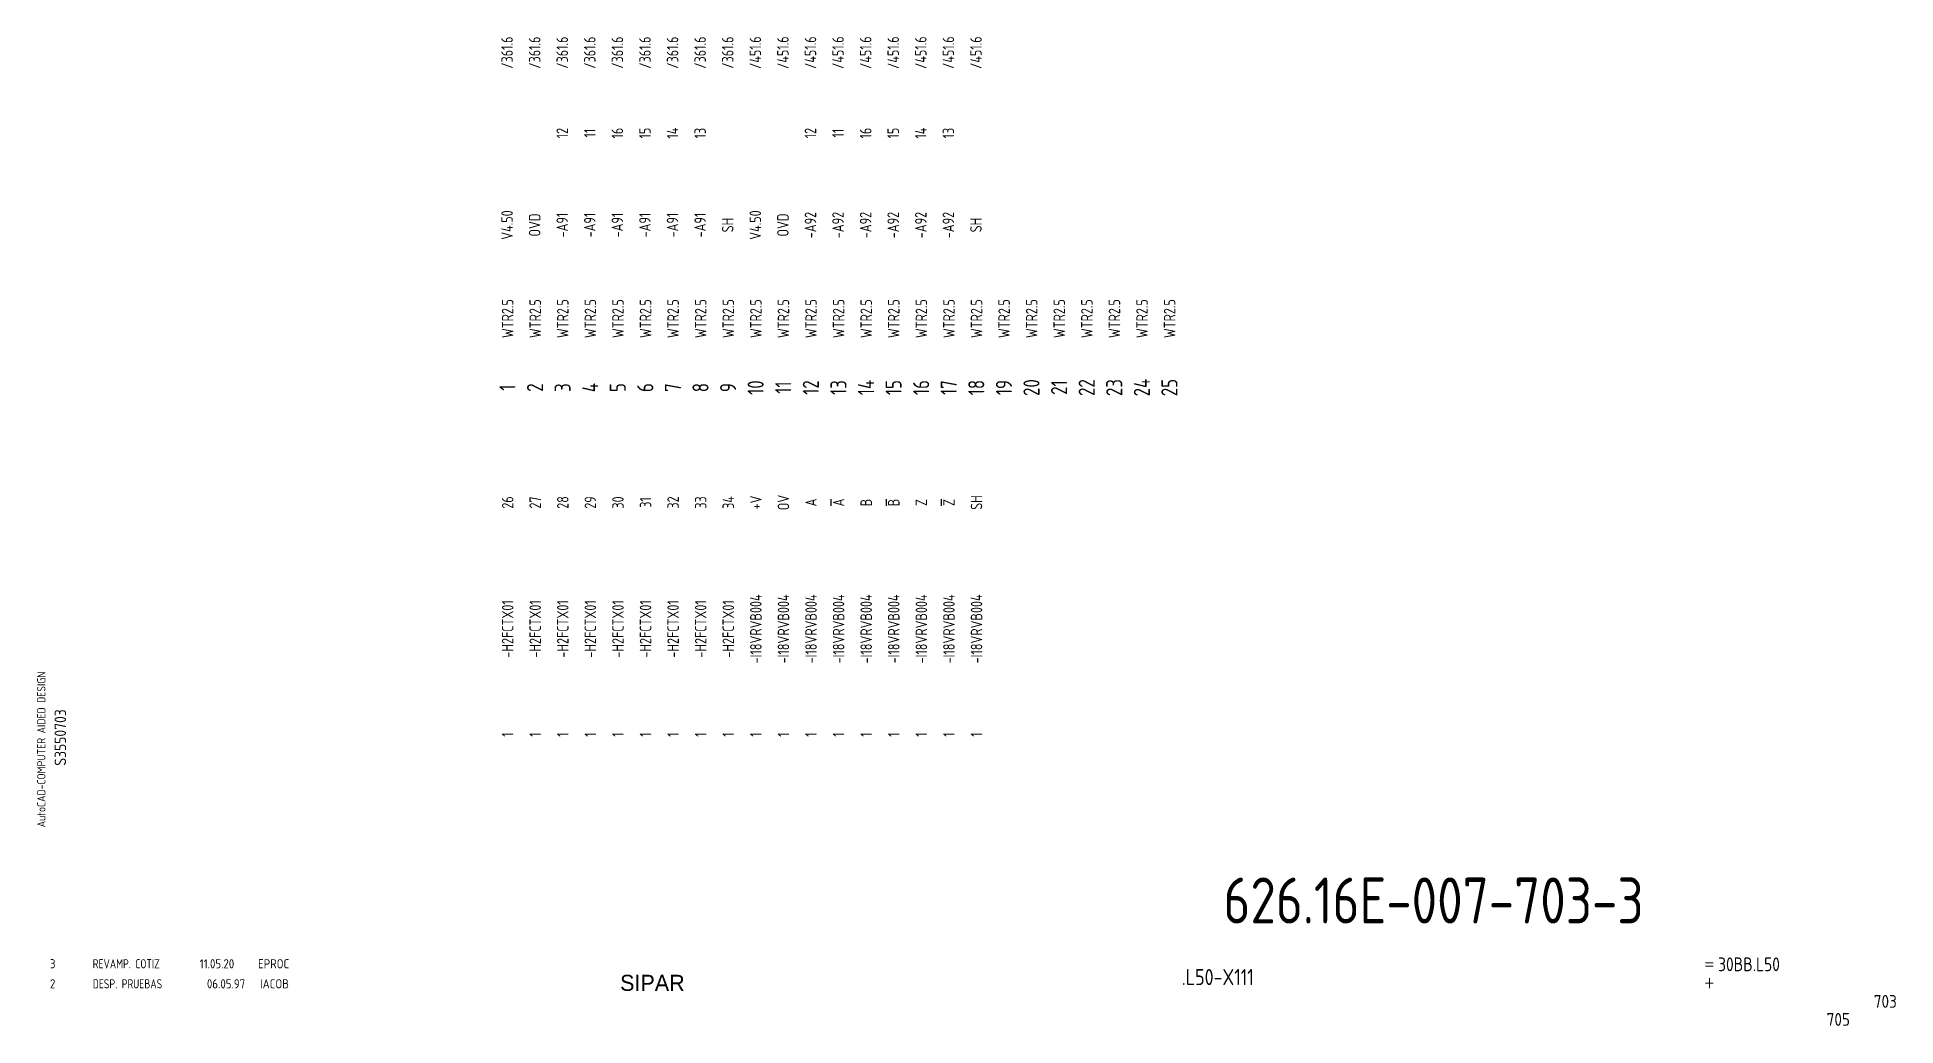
# Model space of a CAD drawing. Extents: x 10 to 414, y 6 to 221.
import ezdxf
from ezdxf.enums import TextEntityAlignment as Align

# ---------------------------------------------------------------- set-up
doc = ezdxf.new("R2010")
doc.units = 0
doc.header["$LTSCALE"] = 5
doc.header["$MEASUREMENT"] = 0
doc.layers.get('0').update_dxf_attribs({"linetype": 'CONTINUOUS'})
doc.layers.add('3', color=3, linetype='CONTINUOUS')
doc.layers.add('CART', color=7, linetype='CONTINUOUS')
doc.styles.add('DIN', font='DIN.shx', dxfattribs={"width": 0.85})
doc.styles.add('N', font='ROMANS', dxfattribs={"width": 0.85, "height": 3})
doc.styles.add('X', font='UNIV.SHX', dxfattribs={"height": 3.5})

# ---------------------------------------------------------------- blocks, each defined once
blk = doc.blocks.new('REV2')
at = {"color": 3, "style": 'DIN'}
for s, width, p in [('2', 0.9, (12.45, 13.79)), ('DESP. PRUEBAS', 0.8, (21.76, 13.79)), ('06.05.97', 0.9, (46.59, 13.79)), ('IACOB', 0.9, (58.16, 13.79))]:
    blk.add_text(s, height=2, dxfattribs=dict(at, width=width)).set_placement(p)

msp = doc.modelspace()

# ---------------------------------------------------------------- linework, layer by layer
at = {"linetype": 'Continuous'}
for p, q in [((182.33, 120.25), (182.33, 118.77)), ((194.33, 120.25), (194.33, 118.77)), ((206.33, 120.25), (206.33, 118.77))]:
    msp.add_line(p, q, dxfattribs=at)

# ---------------------------------------------------------------- block references
msp.add_blockref('REV2', (0, 0), dxfattribs=at)

# ---------------------------------------------------------------- texts
at = {"style": 'DIN', "width": 0.8}
for s, p in [('/361.6', (111.88, 217.36)), ('/361.6', (117.88, 217.36)), ('/361.6', (123.88, 217.36)), ('/361.6', (129.88, 217.36)), ('/361.6', (135.88, 217.36)), ('/361.6', (141.88, 217.36)), ('/361.6', (147.88, 217.36)), ('/361.6', (153.88, 217.36)), ('/361.6', (159.88, 217.36)), ('/451.6', (165.88, 217.36)), ('/451.6', (171.88, 217.36)), ('/451.6', (177.88, 217.36)), ('/451.6', (183.88, 217.36)), ('/451.6', (189.88, 217.36)), ('/451.6', (195.88, 217.36)), ('/451.6', (201.88, 217.36)), ('/451.6', (207.88, 217.36)), ('/451.6', (213.88, 217.36)), ('12', (123.88, 199.86)), ('11', (129.88, 199.86)), ('16', (135.88, 199.86)), ('15', (141.88, 199.86)), ('14', (147.88, 199.86)), ('13', (153.88, 199.86)), ('12', (177.88, 199.86)), ('11', (183.88, 199.86)), ('16', (189.88, 199.86)), ('15', (195.88, 199.86)), ('14', (201.88, 199.86)), ('13', (207.88, 199.86)), ('V4.50', (111.88, 179.86)), ('OVD', (117.88, 179.86)), ('-A91', (123.88, 179.86)), ('-A91', (129.88, 179.86)), ('-A91', (135.88, 179.86)), ('-A91', (141.88, 179.86)), ('-A91', (147.88, 179.86)), ('-A91', (153.88, 179.86)), ('V4.50', (165.88, 179.86)), ('OVD', (171.88, 179.86)), ('-A92', (177.88, 179.86)), ('-A92', (183.88, 179.86)), ('-A92', (189.88, 179.86)), ('-A92', (195.88, 179.86)), ('-A92', (201.88, 179.86)), ('-A92', (207.88, 179.86)), ('SH', (159.88, 179.86)), ('SH', (213.88, 179.86)), ('WTR2.5', (112, 159.5)), ('WTR2.5', (118, 159.5)), ('WTR2.5', (124, 159.5)), ('WTR2.5', (130, 159.5)), ('WTR2.5', (136, 159.5)), ('WTR2.5', (142, 159.5)), ('WTR2.5', (148, 159.5)), ('WTR2.5', (154, 159.5)), ('WTR2.5', (160, 159.5)), ('WTR2.5', (166, 159.5)), ('WTR2.5', (172, 159.5)), ('WTR2.5', (178, 159.5)), ('WTR2.5', (184, 159.5)), ('WTR2.5', (190, 159.5)), ('WTR2.5', (196, 159.5)), ('WTR2.5', (202, 159.5)), ('WTR2.5', (208, 159.5)), ('WTR2.5', (214, 159.5)), ('WTR2.5', (220, 159.5)), ('WTR2.5', (226, 159.5)), ('WTR2.5', (232, 159.5)), ('WTR2.5', (238, 159.5)), ('WTR2.5', (244, 159.5)), ('WTR2.5', (250, 159.5)), ('WTR2.5', (256, 159.5)), ('26', (112, 119.5)), ('27', (118, 119.5)), ('28', (124, 119.5)), ('29', (130, 119.5)), ('30', (136, 119.5)), ('31', (142, 119.5)), ('32', (148, 119.5)), ('33', (154, 119.5)), ('34', (160, 119.5)), ('+V', (166, 119.5)), ('OV', (172, 119.5)), ('A', (178, 119.5)), ('A', (184, 119.5)), ('B', (190, 119.5)), ('B', (196, 119.5)), ('Z', (202, 119.5)), ('Z', (208, 119.5)), ('SH', (214, 119.5)), ('-H2FCTX01', (112, 92)), ('-H2FCTX01', (118, 92)), ('-H2FCTX01', (124, 92)), ('-H2FCTX01', (130, 92)), ('-H2FCTX01', (136, 92)), ('-H2FCTX01', (142, 92)), ('-H2FCTX01', (148, 92)), ('-H2FCTX01', (154, 92)), ('-H2FCTX01', (160, 92)), ('-I18VRVB004', (166, 92)), ('-I18VRVB004', (172, 92)), ('-I18VRVB004', (178, 92)), ('-I18VRVB004', (184, 92)), ('-I18VRVB004', (190, 92)), ('-I18VRVB004', (196, 92)), ('-I18VRVB004', (202, 92)), ('-I18VRVB004', (208, 92)), ('-I18VRVB004', (214, 92)), ('1', (112, 69)), ('1', (118, 69)), ('1', (124, 69)), ('1', (130, 69)), ('1', (136, 69)), ('1', (142, 69)), ('1', (148, 69)), ('1', (154, 69)), ('1', (160, 69)), ('1', (166, 69)), ('1', (172, 69)), ('1', (178, 69)), ('1', (184, 69)), ('1', (190, 69)), ('1', (196, 69)), ('1', (202, 69)), ('1', (208, 69)), ('1', (214, 69))]:
    msp.add_text(s, height=2.5, rotation=90, dxfattribs=at).set_placement(p, align=Align.MIDDLE)
at = {"color": 6, "style": 'DIN', "width": 0.8}
for s, p in [('10', (165.96, 144.5)), ('12', (177.96, 144.5)), ('13', (183.96, 144.5)), ('14', (189.96, 144.5)), ('15', (195.96, 144.5)), ('16', (201.96, 144.5)), ('17', (207.96, 144.5)), ('18', (213.96, 144.5)), ('19', (219.96, 144.5)), ('20', (225.96, 144.5)), ('21', (231.96, 144.5)), ('22', (237.96, 144.5)), ('23', (243.96, 144.5)), ('24', (249.96, 144.5)), ('25', (255.96, 144.5)), ('1', (111.96, 144.5)), ('2', (117.96, 144.5)), ('3', (123.96, 144.5)), ('4', (129.96, 144.5)), ('5', (135.96, 144.5)), ('6', (141.96, 144.5)), ('7', (147.96, 144.5)), ('8', (153.96, 144.5)), ('9', (159.96, 144.5)), ('11', (171.96, 144.5))]:
    msp.add_text(s, height=3.5, rotation=90, dxfattribs=at).set_placement(p, align=Align.MIDDLE)
at = {"color": 3, "style": 'DIN'}
for s, width, p in [('3', 0.9, (12.44, 18.15)), ('REVAMP. COTIZ', 0.8, (21.75, 18.15)), ('11.05.20', 0.9, (45.03, 18.15)), ('EPROC', 0.9, (57.71, 18.15))]:
    msp.add_text(s, height=2, dxfattribs=dict(at, width=width)).set_placement(p)
at = {"color": 2, "insert": (267.71, 37.92), "char_height": 10, "width": 111.0411, "attachment_point": 1, "style": 'DIN'}
msp.add_mtext('626.16E-007-703-3', dxfattribs=at)
at = {"layer": '3', "color": 2, "style": 'DIN', "width": 0.85}
msp.add_text('.L50-X111', height=3.5, dxfattribs=at).set_placement((266.5, 14.51), align=Align.CENTER)
at = {"layer": 'CART', "color": 1, "style": 'DIN', "width": 0.9}
msp.add_text('AutoCAD-COMPUTER AIDED DESIGN', height=1.8, rotation=90, dxfattribs=at).set_placement((11.47, 48.84))
at = {"layer": 'CART', "color": 3, "style": 'N', "width": 0.85}
for s, p in [('=', (372.24, 17.91)), ('+', (372.24, 13.87))]:
    msp.add_text(s, height=2.5, dxfattribs=at).set_placement(p)
at = {"layer": 'CART', "color": 3, "style": 'DIN', "width": 0.9, "flags": 1}
msp.add_attdef('S3550703', text='', height=2.5, rotation=90, dxfattribs=at).set_placement((15.95, 68.38), align=Align.CENTER)
at = {"layer": 'CART', "color": 3, "style": 'DIN', "width": 0.85}
msp.add_attdef('30BB.L50', text='', height=3, dxfattribs=at).set_placement((375.33, 16.63), align=Align.BOTTOM_LEFT)
at = {"layer": 'CART', "color": 6, "style": 'X', "flags": 1}
msp.add_attdef('SIPAR', text='', height=3.5, dxfattribs=at).set_placement((143.5, 15), align=Align.MIDDLE)
at = {"layer": 'CART', "color": 2, "style": 'DIN', "width": 0.9, "flags": 1}
msp.add_attdef('703', text='', height=2.8, dxfattribs=at).set_placement((414.2, 9.56), align=Align.RIGHT)
at = {"layer": 'CART', "color": 7, "style": 'DIN', "width": 0.9, "flags": 1}
msp.add_attdef('705', (398.93, 5.65), '', height=2.8, dxfattribs=at)

doc.saveas('drawing.dxf')
